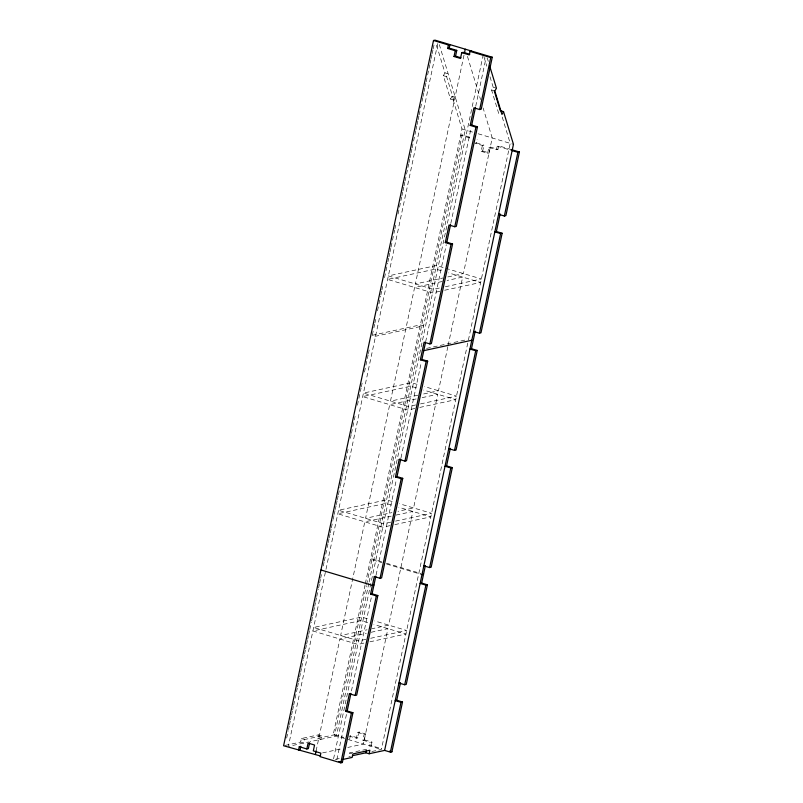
<?xml version="1.0" encoding="UTF-8"?>
<svg xmlns="http://www.w3.org/2000/svg" width="803" height="803" viewBox="0 0 803 803"><rect width="100%" height="100%" fill="white"/><g stroke="black" fill="none" stroke-linecap="round" stroke-linejoin="round"><path stroke-width="0.6" stroke-dasharray="4.01 3.01" d="M286.671 738.098L288.237 730.77M288.488 729.556L289.271 725.892M289.532 724.667L290.305 721.014M290.566 719.789L291.348 716.125M291.609 714.901L292.382 711.247M292.643 710.023L293.426 706.359M293.677 705.144L296.277 692.929M296.538 691.714L297.311 688.051M297.572 686.826L298.355 683.172M298.606 681.948L299.389 678.284M299.649 677.07L300.422 673.406M300.683 672.181L301.466 668.518M301.727 667.303L303.283 659.976M303.544 658.751L304.317 655.097M304.578 653.873L305.361 650.209M305.612 648.985L306.395 645.331M306.656 644.106L307.429 640.443M307.69 639.228L308.472 635.564M308.733 634.34L309.506 630.676M309.767 629.462L311.323 622.134M311.584 620.91L312.357 617.256M312.618 616.031L313.401 612.368M313.662 611.153L314.435 607.49M314.696 606.265L315.479 602.601M315.74 601.387L316.512 597.723M316.773 596.499L318.329 589.181M318.59 587.957L319.363 584.293M319.624 583.078L320.407 579.415M320.668 578.19L321.441 574.526M323.268 565.964L324.041 562.281M324.302 561.056L326.911 548.79M327.172 547.556L327.955 543.882M328.216 542.647L328.999 538.974M329.26 537.739L330.043 534.065M330.304 532.831L331.087 529.157M331.348 527.922L332.914 520.565M333.175 519.34L333.958 515.656M334.219 514.432L335.002 510.748M335.263 509.524L336.045 505.84M336.306 504.615L337.089 500.931M337.35 499.707L338.133 496.023M338.394 494.799L339.96 487.431M340.221 486.206L340.994 482.523M341.255 481.298L342.038 477.614M342.299 476.39L343.082 472.706M343.343 471.481L344.126 467.798M344.387 466.573L346.996 454.307M347.257 453.073L348.04 449.399M350.389 438.348L351.172 434.674M351.433 433.439L354.043 421.173M354.304 419.949L355.087 416.265M357.435 405.224L361.079 388.04M361.34 386.815L362.123 383.131M364.472 372.09L367.081 359.824M367.342 358.59L368.125 354.916M368.386 353.681L369.169 350.008M372.301 335.283L420.33 324.894L423.572 325.857L375.533 336.246L372.301 335.283L373.596 329.16M373.857 327.935L374.64 324.261M374.901 323.037L375.684 319.363M377.5 310.791L380.622 296.096M380.883 294.872L381.666 291.198M381.927 289.973L382.71 286.3M384.527 277.718L387.658 263.023M387.919 261.798L388.692 258.124M388.953 256.9L389.736 253.226M389.997 252.001L390.78 248.328M391.041 247.103L394.685 229.959M394.946 228.735L395.728 225.061M398.067 214.04L400.667 201.794M400.928 200.569L401.711 196.896M401.972 195.671L402.755 191.997M403.016 190.773L403.789 187.099M404.05 185.874L404.832 182.201M405.093 180.976L407.693 168.73M407.954 167.506L408.737 163.832M408.998 162.607L409.781 158.934M410.042 157.709L410.825 154.035M411.086 152.811L411.859 149.137M412.12 147.913L414.729 135.667M414.99 134.442L415.763 130.769M416.024 129.544L416.807 125.87M417.068 124.646L417.851 120.972M418.112 119.747L418.895 116.074M419.146 114.849L421.756 102.603M422.017 101.379L422.8 97.705M423.051 96.48L423.833 92.807M424.094 91.582L424.877 87.908M425.138 86.684L425.921 83.01M426.182 81.786L428.782 69.54M429.043 68.315L429.826 64.641M430.087 63.417L430.86 59.743M431.121 58.519L431.904 54.845M432.165 53.62L432.947 49.947M433.208 48.722L433.991 45.048M437.745 43.563L288.357 746.388L308.723 741.982M285.115 745.425L300.623 742.072L301.366 738.549L318.4 734.865L321.642 735.839L320.889 739.352L317.657 738.389L318.4 734.865M321.642 735.839L304.608 739.523L303.855 743.036L300.623 742.072M316.101 750.935L339.89 639.027L366.309 633.316M464.004 55.146L415.362 283.961L442.985 277.989M365.064 584.895L333.155 735.036L344.587 738.449M365.325 583.671L461.986 128.942L452.059 96.25L455.301 97.213L453.715 100.044L450.473 99.08L443.376 75.683L444.952 72.852L436.089 43.653M317.657 738.389L334.69 734.705L366.339 585.778M366.6 584.564L462.177 134.904L471.371 137.654M368.868 583.199L336.397 736L309.938 741.721M369.129 581.994L465.218 129.905L439.331 44.617M483.265 54.554L333.355 759.829L340.512 758.283M336.858 759.588L346.665 713.425M351.433 690.992L371.578 596.238M376.085 575.018L396.481 479.06M400.988 457.83L421.394 361.872M425.64 341.867L446.297 244.684M450.804 223.465L471.21 127.506M475.717 106.287L485.996 57.946M349.626 739.161L350.369 735.648L357.937 737.907L359.182 732.045L365.656 733.982L364.411 739.844L362.876 740.175L364.12 734.313L365.656 733.982M482.392 145.473L481.148 151.325L482.683 150.994L483.928 145.142L482.392 145.473L474.834 143.215L476.37 142.884L477.112 139.361M366.64 749.279L349.606 752.963L348.853 756.476L352.095 757.45M348.843 735.98L356.402 738.238L357.646 732.376L359.182 732.045M481.148 151.325L487.632 153.263L488.876 147.411L490.412 147.079L497.97 149.328L498.713 145.815L511.36 149.599M447.843 346.755L438.488 390.76L422.88 394.132M448.104 345.531L462.648 277.085L447.04 280.468M487.632 153.263L489.168 152.931L490.412 147.079M371.227 745.616L371.97 742.102L370.444 742.434L369.691 745.947L371.227 745.616L381.576 748.707M488.876 147.411L496.435 149.669L497.187 146.146L498.713 145.815M371.849 751.508L381.395 749.44L510.216 143.356L501.714 115.321M453.715 100.044L446.609 76.646L448.194 73.816L444.952 72.852M450.473 99.08L452.059 96.25M498.713 113.494L491.607 90.087L493.193 87.256L496.435 88.22M462.177 134.904L460.641 135.235L472.074 138.648M496.435 149.669L497.97 149.328M447.783 276.945L463.401 273.572L492.219 137.975L483.115 107.973M442.232 281.502L414.619 287.474L390.459 401.149L418.072 395.166M439.371 288.036L433.359 289.341L388.361 275.901L436.4 265.512L446.96 268.664M445.374 286.741L481.399 278.952L448.134 269.015M439.823 291.298L432.616 292.854L387.618 279.414L435.648 269.025L443.868 271.474M444.621 290.254L480.656 282.465L448.566 272.879M426.544 348.392L466.172 339.82M416.125 398.95L389.706 404.662L365.546 518.326L391.964 512.615M422.127 397.646L437.745 394.273L413.585 507.938L397.967 511.32M415.663 404.963L408.456 406.519L363.458 393.079L411.487 382.69L419.708 385.149M420.461 403.919L456.485 396.13L424.406 386.544M414.91 408.476L407.703 410.032L362.705 396.592L410.745 386.203L418.965 388.662M419.718 407.442L455.743 399.643L423.653 390.067M391.222 516.128L364.803 521.84L340.643 635.514L367.061 629.803M396.02 515.094L412.832 511.451L388.672 625.125L371.859 628.759M390.75 522.151L383.543 523.707L338.545 510.266L386.584 499.878L394.805 502.327M395.558 521.107L431.582 513.318L399.492 503.732M390.007 525.664L382.8 527.22L337.802 513.779L385.831 503.391L394.052 505.84M394.805 524.62L430.83 516.831L398.75 507.245M371.116 632.272L387.929 628.639L363.388 744.06L347.779 747.442M365.847 639.329L358.64 640.884L313.642 627.444L361.671 617.055L369.892 619.514M370.645 638.295L406.669 630.496L374.589 620.92M363.9 643.103L357.887 644.407L312.889 630.967L360.928 620.578L369.149 623.028M369.902 641.808L405.927 634.019L373.837 624.433M356.402 738.238L357.937 737.907M322.565 752.893L341.777 748.737M443.376 75.683L446.609 76.646M491.607 90.087L494.849 91.06M461.986 128.942L473.439 132.365M478.136 133.77L513.458 144.319M497.187 146.146L512.123 150.613M476.37 142.884L483.928 145.142M482.683 150.994L489.168 152.931M381.626 561.789L372.05 558.928L370.514 559.259L381.977 562.682M386.414 563.214L421.133 573.583M386.665 564.077L420.913 574.306M357.646 732.376L364.12 734.313M364.411 739.844L371.97 742.102M362.876 740.175L370.444 742.434M334.69 734.705L343.885 737.445M348.09 739.493L381.395 749.44M301.366 738.549L304.608 739.523M349.606 752.963L351.764 753.605M487.22 57.866L488.274 61.369M483.978 56.893L486.809 66.237M490.001 76.747L493.905 89.595M467.456 56.381L480.565 99.582"/><path stroke-width="1.2" d="M298.525 750.213L299.268 746.7L306.836 748.958L308.081 743.096L314.555 745.033L313.311 750.895L320.869 753.154L320.126 756.667L340.823 762.85L342.359 762.519L352.939 712.713L351.413 713.044L345.651 711.328L349.385 693.752L355.147 695.468L356.683 695.137L377.852 595.535L376.316 595.866L370.554 594.14L374.298 576.564L380.05 578.29L381.586 577.949L402.755 478.347L401.229 478.678L395.467 476.962L399.201 459.386L404.963 461.103L406.499 460.771L427.668 361.159L426.132 361.491L420.37 359.774L424.114 342.198L429.866 343.915L431.402 343.584L452.571 243.982L451.045 244.313L445.284 242.586L449.018 225.011L454.779 226.737L456.315 226.406L477.484 126.794L475.948 127.125L470.187 125.409L473.931 107.833L479.682 109.549L481.218 109.218L492.269 57.244L435.025 40.15L433.5 40.481L283.589 745.756L320.608 756.024M447.683 48.461L448.435 44.948L449.971 44.617L449.218 48.13L447.683 48.461L455.251 50.719L456.777 50.388L455.552 56.17L454.016 56.501L455.251 50.719M300.061 749.882L300.804 746.368L299.268 746.7M309.607 742.765L308.362 748.627L306.836 748.958M469.765 54.263L463.261 52.325L461.725 52.657L460.5 58.438L454.016 56.501M315.358 754.459L316.101 750.935M464.515 52.697L465.268 49.184M471.572 51.061L470.036 51.392L469.283 54.915L461.725 52.657M345.651 711.328L347.177 710.996L350.921 693.421L349.385 693.752M370.554 594.14L372.09 593.808L375.824 576.233L374.298 576.564M395.467 476.962L397.003 476.631L400.737 459.045L399.201 459.386M420.37 359.774L421.906 359.443L425.409 342.961M445.284 242.586L446.819 242.255L450.553 224.679M470.187 125.409L471.722 125.077L475.456 107.502M340.823 762.85L351.413 713.044M355.147 695.468L376.316 595.866M380.05 578.29L401.229 478.678M404.963 461.103L426.132 361.491M429.866 343.915L451.045 244.313M454.779 226.737L475.948 127.125M479.682 109.549L490.733 57.575L492.269 57.244M352.507 755.683L365.887 752.792L366.389 750.454M365.887 752.792L369.129 753.766L369.882 750.243L352.848 753.927L352.095 757.45L342.56 759.508M369.129 753.766L384.627 750.404L513.458 144.319L503.531 111.627L500.299 110.653L494.257 90.769M384.627 750.404L390.388 752.13L391.924 751.799L402.514 701.993L400.978 702.324L395.217 700.607L396.752 700.276L400.486 682.701M398.95 683.032L404.712 684.748L406.248 684.417L427.417 584.815L425.881 585.146L420.13 583.42L421.655 583.088L425.399 565.513M423.864 565.844L429.625 567.56L431.151 567.229L452.33 467.627L450.794 467.958L445.033 466.242L446.568 465.911L450.302 448.325M448.767 448.656L454.528 450.383L456.064 450.051L477.233 350.439L475.697 350.77L469.946 349.054L471.471 348.723L475.215 331.147M473.68 331.478L479.441 333.195L480.967 332.864L502.146 233.261L500.61 233.593L494.849 231.866L496.384 231.535L500.118 213.959L498.583 214.291L504.344 216.017L505.88 215.686L519.411 151.998L511.36 149.599M390.388 752.13L400.978 702.324M404.712 684.748L425.881 585.146M429.625 567.56L450.794 467.958M454.528 450.383L475.697 350.77M479.441 333.195L500.61 233.593M504.344 216.017L517.885 152.329L519.411 151.998M503.531 111.627L501.955 114.458L494.849 91.06L496.435 88.22L489.7 66.037M423.773 350.65L471.813 340.261M373.957 585.026L372.421 585.357L320.949 569.979M421.997 574.637L423.522 574.306M433.5 40.481L448.435 44.948M470.036 51.392L490.733 57.575M449.218 48.13L456.777 50.388M455.552 56.17L460.952 57.786M471.722 125.077L477.484 126.794M512.123 150.613L517.885 152.329M496.384 231.535L502.146 233.261M446.819 242.255L452.571 243.982M471.471 348.723L477.233 350.439M421.906 359.443L427.668 361.159M446.568 465.911L452.33 467.627M397.003 476.631L402.755 478.347M421.655 583.088L427.417 584.815M372.09 593.808L377.852 595.535M396.752 700.276L402.514 701.993M347.177 710.996L352.939 712.713M389.626 751.106L391.924 751.799M338.896 761.485L342.359 762.519"/></g></svg>
